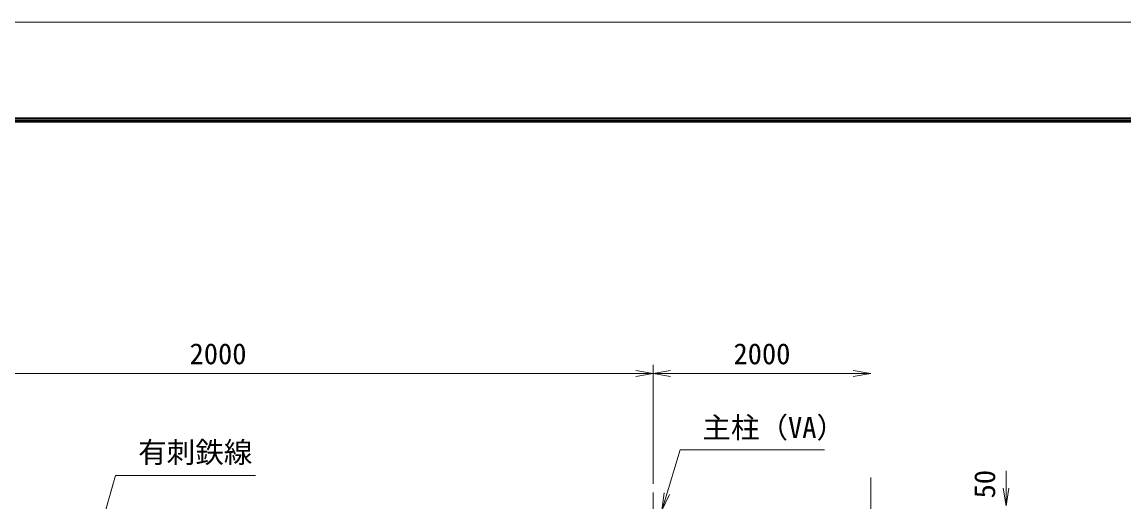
# Model space of a CAD drawing. Units: millimetres, scale not verified. Extents: x -4200 to 4200, y -2970 to 2970.
# Drawn here: x -2830 to -298, y 1868 to 2970 of the extents above; entities that cross this region are included whole.
import ezdxf
from ezdxf.enums import TextEntityAlignment as Align

# ---------------------------------------------------------------- set-up
doc = ezdxf.new("R2010")
doc.units = ezdxf.units.MM
doc.header["$LTSCALE"] = 20
doc.linetypes.add('USER1', pattern=[50.8, 31.75, -6.35, 6.35, -6.35])
for name, color, linetype, lineweight in [('0-2_D-TTL', 7, 'Continuous', 9), ('0-4_D-BMK', 2, 'USER1', 13), ('0-5_D-STR-DIM', 7, 'Continuous', 9), ('0-A_0', 7, 'Continuous', 9), ('0-C_D-STR-TXT', 7, 'Continuous', 9)]:
    doc.layers.add(name, color=color, linetype=linetype, lineweight=lineweight)
doc.styles.add('ＭＳ ゴシック', font='')
doc.styles.get('ＭＳ ゴシック').set_extended_font_data('MS Gothic')

# ---------------------------------------------------------------- blocks, each defined once
blk = doc.blocks.new('_Open')
at = {"layer": '0-A_0'}
blk.add_line((-20, 3.33), (0, 0), dxfattribs=at)
blk.add_lwpolyline([(-20, -3.33), (0, 0), (-20, 0)], dxfattribs=at)

msp = doc.modelspace()

# ---------------------------------------------------------------- linework, layer by layer
at = {"layer": '0-2_D-TTL', "color": 2, "lineweight": 18}
for points in [[(-4200, 2970), (4200, 2970), (4200, -2970), (-4200, -2970)], [(-3930, 2750), (3930, 2750), (3930, -2750), (-3930, -2750)], [(-3927.5, 2747.5), (3927.5, 2747.5), (3927.5, -2747.5), (-3927.5, -2747.5)], [(-3925, 2745), (3925, 2745), (3925, -2745), (-3925, -2745)], [(-3922.5, 2742.5), (3922.5, 2742.5), (3922.5, -2742.5), (-3922.5, -2742.5)], [(-3920, 2740), (3920, 2740), (3920, -2740), (-3920, -2740)]]:
    msp.add_lwpolyline(points, close=True, dxfattribs=at)
at = {"layer": '0-4_D-BMK'}
msp.add_line((-1379.97, 1889.02), (-1379.97, -70.98), dxfattribs=at)
at = {"layer": '0-5_D-STR-DIM'}
for p, q in [((-1379.97, 1909.02), (-1379.97, 2182.8)), ((-1379.97, 1909.02), (-1379.97, 2182.8)), ((-3339.97, 2162.8), (-1419.97, 2162.8)), ((-1339.97, 2162.8), (-919.97, 2162.8)), ((-568.93, 1899.02), (-568.93, 1939.02)), ((-879.97, 1923.47), (-879.97, 739.67))]:
    msp.add_line(p, q, dxfattribs=at)
at = {"layer": '0-C_D-STR-TXT'}
for q in [(-2691.65, 1660.94), (-2649.1, 1810.94)]:
    msp.add_line((-2615.79, 1928.38), q, dxfattribs=at)
for points in [[(-986.26, 1987.66), (-1317.64, 1987.66), (-1359.33, 1850)], [(-2293.89, 1928.38), (-2615.79, 1928.38), (-2734.19, 1510.94)]]:
    msp.add_lwpolyline(points, dxfattribs=at)

# ---------------------------------------------------------------- block references
at = {"layer": '0-5_D-STR-DIM', "xscale": 2, "yscale": 2}
for p in [(-1379.97, 2162.8), (-879.97, 2162.8)]:
    msp.add_blockref('_Open', p, dxfattribs=at)
for p, rotation in [((-1379.97, 2162.8), 180), ((-568.93, 1859.02), 270)]:
    msp.add_blockref('_Open', p, dxfattribs=dict(at, rotation=rotation))
at = {"layer": '0-C_D-STR-TXT', "xscale": 2, "yscale": 2, "rotation": 253.14944}
msp.add_blockref('_Open', (-1359.91, 1848.09), dxfattribs=at)

# ---------------------------------------------------------------- texts
at = {"layer": '0-5_D-STR-DIM', "style": 'ＭＳ ゴシック'}
for p in [(-2445.22, 2169.55), (-1195.22, 2169.55)]:
    msp.add_text('2000', height=48.09, dxfattribs=at).set_placement(p, align=Align.BOTTOM_LEFT)
msp.add_text('50', height=48.09, rotation=90, dxfattribs=at).set_placement((-579.51, 1875.81), align=Align.BOTTOM_LEFT)
at = {"layer": '0-C_D-STR-TXT', "style": 'ＭＳ ゴシック'}
for s, p in [('主柱（VA）', (-1266.72, 2000.25)), ('有刺鉄線', (-2563.34, 1943.25))]:
    msp.add_text(s, height=48.09, dxfattribs=at).set_placement(p, align=Align.BOTTOM_LEFT)

doc.saveas('drawing.dxf')
